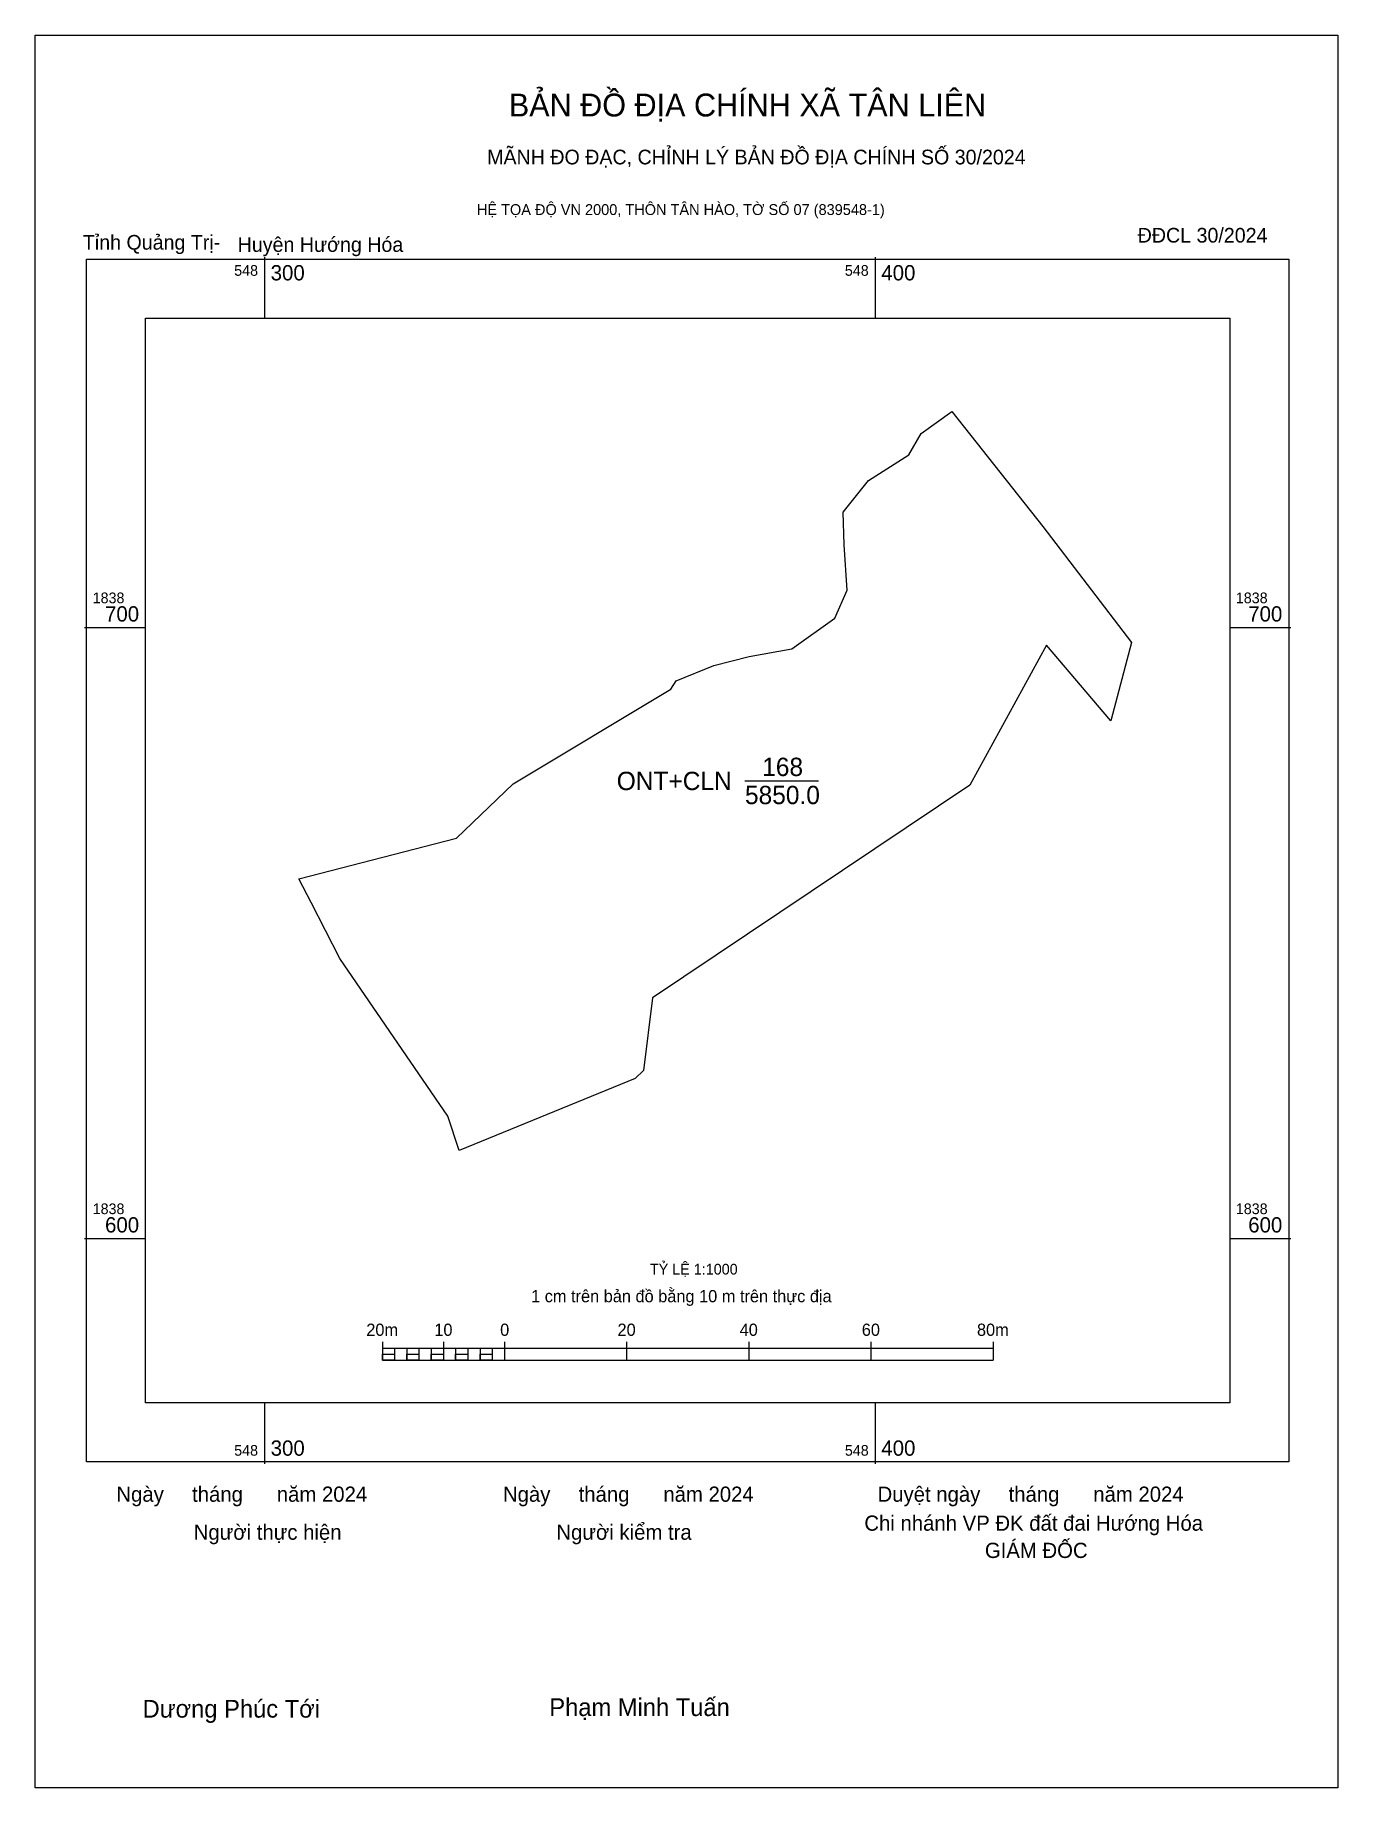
# Model space of a CAD drawing. Extents: x 548262 to 548476, y 1838510 to 1838797.
import ezdxf

# ---------------------------------------------------------------- set-up
doc = ezdxf.new("R2010")
doc.units = 0
for name, color, linetype in [('Level 10', 7, 'Continuous'), ('Level 13', 7, 'Continuous'), ('Level 15', 7, 'Continuous'), ('Level 49', 7, 'Continuous'), ('Level 6', 7, 'Continuous'), ('Level 62', 7, 'Continuous'), ('Level 63', 7, 'Continuous'), ('Level 9', 7, 'Continuous')]:
    doc.layers.add(name, color=color, linetype=linetype)

msp = doc.modelspace()

# ---------------------------------------------------------------- linework, layer by layer
at = {"layer": 'Level 10'}
msp.add_lwpolyline([(548305.64, 1838658.86), (548331.44, 1838665.54), (548340.72, 1838674.46), (548366.53, 1838689.95), (548367.39, 1838691.28), (548373.55, 1838693.81), (548379.37, 1838695.26), (548386.37, 1838696.52), (548393.4, 1838701.56), (548395.42, 1838706.13), (548394.93, 1838713.53), (548394.77, 1838718.89), (548398.88, 1838724.1), (548405.48, 1838728.27), (548407.5, 1838731.76), (548412.56, 1838735.39), (548427.45, 1838716.55), (548441.94, 1838697.56), (548438.59, 1838684.77), (548428.07, 1838697.11), (548415.49, 1838674.2), (548363.53, 1838639.42), (548362.08, 1838627.52), (548360.71, 1838626.2), (548331.85, 1838614.42), (548329.99, 1838620.06), (548312.32, 1838645.84), (548307.61, 1838654.99)], close=True, dxfattribs=at)
at = {"layer": 'Level 15'}
msp.add_lwpolyline([(548262.42, 1838797), (548475.77, 1838797), (548475.77, 1838510.08), (548262.42, 1838510.08)], close=True, dxfattribs=at)
at = {"layer": 'Level 49'}
msp.add_line((548378.67, 1838674.91), (548390.71, 1838674.91), dxfattribs=at)
at = {"layer": 'Level 62'}
msp.add_lwpolyline([(548280.53, 1838750.66), (548458.05, 1838750.66), (548458.05, 1838573.14), (548280.53, 1838573.14)], close=True, dxfattribs=at)
at = {"layer": 'Level 63'}
for p, q in [((548300, 1838760.66), (548300, 1838750.66)), ((548400, 1838760.66), (548400, 1838750.66)), ((548270.53, 1838700), (548280.53, 1838700)), ((548458.05, 1838700), (548468.05, 1838700)), ((548270.53, 1838600), (548280.53, 1838600)), ((548458.05, 1838600), (548468.05, 1838600)), ((548319.29, 1838583.08), (548319.29, 1838580.08)), ((548329.29, 1838583.08), (548329.29, 1838580.08)), ((548339.29, 1838583.08), (548339.29, 1838580.08)), ((548359.29, 1838583.08), (548359.29, 1838580.08)), ((548379.29, 1838583.08), (548379.29, 1838580.08)), ((548399.29, 1838583.08), (548399.29, 1838580.08)), ((548419.29, 1838583.08), (548419.29, 1838580.08)), ((548319.29, 1838582.08), (548419.29, 1838582.08)), ((548319.29, 1838580.08), (548419.29, 1838580.08)), ((548321.29, 1838582.08), (548321.29, 1838580.08)), ((548323.29, 1838582.08), (548323.29, 1838580.08)), ((548325.29, 1838582.08), (548325.29, 1838580.08)), ((548327.29, 1838582.08), (548327.29, 1838580.08)), ((548329.29, 1838582.08), (548329.29, 1838580.08)), ((548331.29, 1838582.08), (548331.29, 1838580.08)), ((548333.29, 1838582.08), (548333.29, 1838580.08)), ((548335.29, 1838582.08), (548335.29, 1838580.08)), ((548337.29, 1838582.08), (548337.29, 1838580.08)), ((548339.29, 1838582.08), (548339.29, 1838580.08)), ((548300, 1838573.14), (548300, 1838563.14)), ((548400, 1838573.14), (548400, 1838563.14))]:
    msp.add_line(p, q, dxfattribs=at)
for points in [[(548270.85, 1838760.34), (548467.73, 1838760.34), (548467.73, 1838563.46), (548270.85, 1838563.46)], [(548319.29, 1838581.08), (548321.29, 1838581.08), (548321.29, 1838580.08), (548319.29, 1838580.08)], [(548319.29, 1838581.08), (548321.29, 1838581.08), (548321.29, 1838580.08), (548319.29, 1838580.08)], [(548323.29, 1838581.08), (548325.29, 1838581.08), (548325.29, 1838580.08), (548323.29, 1838580.08)], [(548327.29, 1838581.08), (548329.29, 1838581.08), (548329.29, 1838580.08), (548327.29, 1838580.08)], [(548331.29, 1838581.08), (548333.29, 1838581.08), (548333.29, 1838580.08), (548331.29, 1838580.08)], [(548335.29, 1838581.08), (548337.29, 1838581.08), (548337.29, 1838580.08), (548335.29, 1838580.08)]]:
    msp.add_lwpolyline(points, close=True, dxfattribs=at)

# ---------------------------------------------------------------- texts
at = {"layer": 'Level 13'}
for s, p in [('168', (548381.49, 1838675.71)), ('ONT+CLN', (548357.67, 1838673.41)), ('5850.0', (548378.67, 1838671.11))]:
    msp.add_text(s, height=3, dxfattribs=at).set_placement(p)
at = {"layer": 'Level 6'}
msp.add_text('TỶ LỆ 1:1000', height=1.7579, dxfattribs=at).set_placement((548363.1, 1838594.11))
at = {"layer": 'Level 63'}
for s, height, p in [('BẢN ĐỒ ĐỊA CHÍNH XÃ TÂN LIÊN', 3.7437, (548340, 1838783.67)), ('MÃNH ĐO ĐẠC, CHỈNH LÝ BẢN ĐỒ ĐỊA CHÍNH SỐ 30/2024', 2.4022, (548336.45, 1838775.83)), ('HỆ TỌA ĐỘ VN 2000, THÔN TÂN HÀO, TỜ SỐ 07 (839548-1)', 1.7782, (548334.77, 1838767.54)), ('548', 1.75, (548295.03, 1838757.59)), ('300', 2.5, (548301, 1838756.84)), ('548', 1.75, (548395.03, 1838757.59)), ('400', 2.5, (548401, 1838756.84)), ('1838', 1.75, (548271.85, 1838704)), ('700', 2.5, (548273.88, 1838701)), ('1838', 1.75, (548459.05, 1838704)), ('700', 2.5, (548461.08, 1838701)), ('1838', 1.75, (548271.85, 1838604)), ('1838', 1.75, (548459.05, 1838604)), ('600', 2.5, (548273.88, 1838601)), ('600', 2.5, (548461.08, 1838601)), ('1 cm trên bản đồ bằng 10 m trên thực địa', 2, (548343.65, 1838589.58)), ('20m', 2, (548316.66, 1838584.08)), ('10', 2, (548327.8, 1838584.08)), ('0', 2, (548338.58, 1838584.08)), ('20', 2, (548357.8, 1838584.08)), ('40', 2, (548377.8, 1838584.08)), ('60', 2, (548397.8, 1838584.08)), ('80m', 2, (548416.66, 1838584.08)), ('548', 1.75, (548295.03, 1838564.46)), ('300', 2.5, (548301, 1838564.46)), ('548', 1.75, (548395.03, 1838564.46)), ('400', 2.5, (548401, 1838564.46)), ('Ngày     tháng      năm 2024', 2.4883, (548275.74, 1838556.92)), ('Ngày     tháng      năm 2024', 2.4883, (548339.04, 1838556.92)), ('Duyệt ngày     tháng      năm 2024', 2.4883, (548400.38, 1838556.92)), ('Chi nhánh VP ĐK đất đai Hướng Hóa', 2.4883, (548398.22, 1838552.18)), ('Người thực hiện', 2.4883, (548288.4, 1838550.7)), ('Người kiểm tra', 2.4883, (548347.79, 1838550.7)), ('GIÁM ĐỐC', 2.488, (548417.96, 1838547.72)), ('Dương Phúc Tới', 2.9024, (548280.03, 1838521.59)), ('Phạm Minh Tuấn', 2.9024, (548346.63, 1838521.85))]:
    msp.add_text(s, height=height, dxfattribs=at).set_placement(p)
at = {"layer": 'Level 9'}
for s, p in [('Tỉnh Quảng Trị-', (548270.25, 1838761.87)), ('Huyện Hướng Hóa', (548295.6, 1838761.51)), ('ĐĐCL 30/2024', (548442.98, 1838763.03))]:
    msp.add_text(s, height=2.4022, dxfattribs=at).set_placement(p)

doc.saveas('drawing.dxf')
